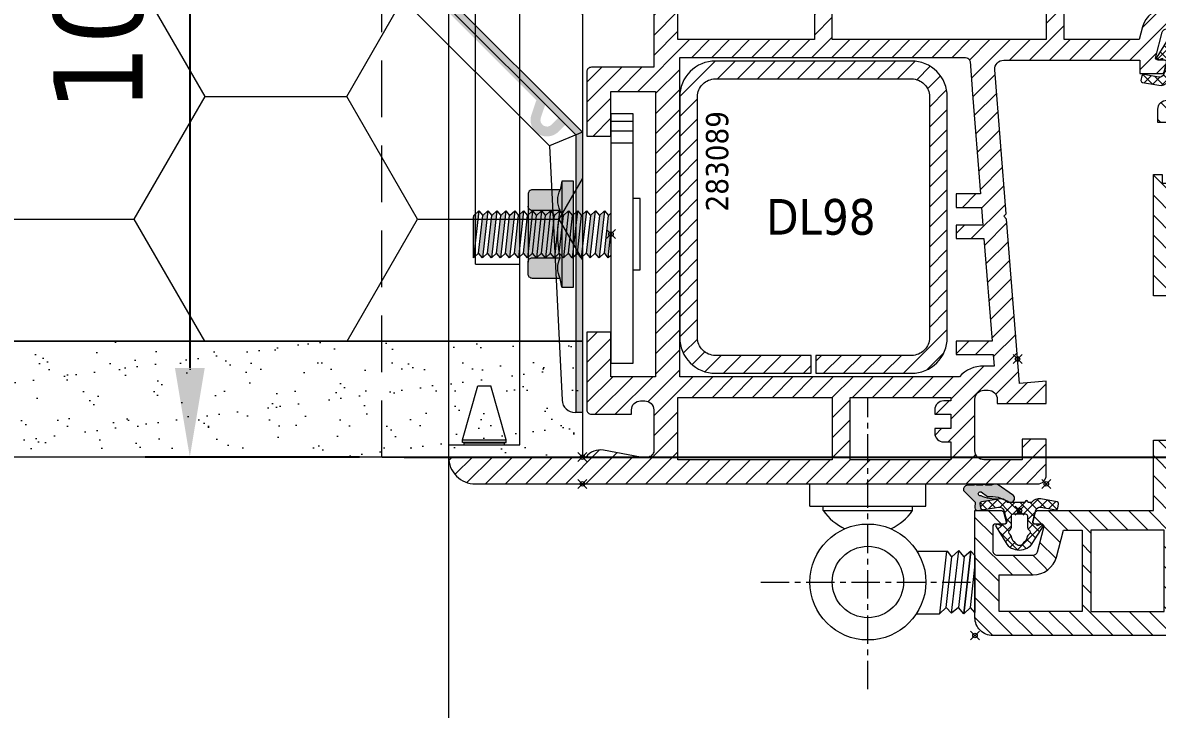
# Model space of a CAD drawing. Header units: millimetres. Extents: x -20000 to 230000, y -17405 to 24510.
# Drawn here: x 44569.8 to 44696.9, y -15440.3 to -15363.4 of the extents above; entities that cross this region are included whole.
import ezdxf

# ---------------------------------------------------------------- set-up
doc = ezdxf.new("R2010")
doc.units = ezdxf.units.MM
doc.header["$PDMODE"] = 35
doc.header["$PDSIZE"] = 0.5
doc.linetypes.add('AXES', pattern=[50.8, 31.75, -6.35, 6.35, -6.35])
doc.linetypes.add('CACHE', pattern=[9.525, 6.35, -3.175])
doc.layers.get('0').update_dxf_attribs({"lineweight": 13})
doc.layers.get('Defpoints').update_dxf_attribs({"true_color": 0xc2a584})
doc.layers.add('0 - Invisible', color=43, linetype='Continuous', lineweight=0, plot=False)
for name, color, linetype, lineweight in [('1 - Acier', 160, 'Continuous', 13), ('1 - Axe', 1, 'AXES', 0), ('1 - Cotation', 32, 'Continuous', 13), ('1 - Cotation et texte', 7, 'Continuous', 13), ('1 - INTERROMPU', 253, 'CACHE', 13), ('1 - Isolant', 132, 'Continuous', 13), ('1 - Joint', 7, 'Continuous', 13), ('1 - Platre', 252, 'Continuous', 13), ('1 - PVC', 7, 'Continuous', 13)]:
    doc.layers.add(name, color=color, linetype=linetype, lineweight=lineweight)
doc.layers.add('1 - Cache', color=7, linetype='Continuous', lineweight=0, true_color=0xffffff)
doc.styles.add('Texte Poralu', font='tahomabd.ttf')
doc.dimstyles.new('30 - 1000', dxfattribs={"dimtxt": 10, "dimasz": 10, "dimexe": 5, "dimexo": 2.5, "dimgap": 5, "dimtad": 1, "dimdec": 1, "dimtxsty": 'Texte Poralu', "dimcen": 5, "dimazin": 0, "dimtfac": 1, "dimtdec": 1, "dimtmove": 0, "dimatfit": 3, "dimfxl": 1, "dimarcsym": 0})

# ---------------------------------------------------------------- blocks, each defined once
blk = doc.blocks.new('Rehau - VR MB 190 - Vue de dessus de la joue droite')
at = {"layer": '1 - PVC', "linetype": 'ByBlock'}
for p, q in [((-8, -93.61), (-8, 1.3)), ((-3, -73.38), (-3, -10.61)), ((0, -40.29), (0, -193.8)), ((-3, -73.38), (-8, -73.38)), ((-6.45, -93.05), (-4.73, -87.01)), ((-3.27, -87.01), (-4.73, -87.01)), ((-1.55, -93.05), (-3.27, -87.01)), ((0, -93.61), (-8, -93.61)), ((-6.45, -93.35), (-6.45, -93.05)), ((-1.55, -93.05), (-6.45, -93.05)), ((-6.25, -93.41), (-6.45, -93.35)), ((-6.45, -93.35), (-1.55, -93.35)), ((-6.25, -93.61), (-6.25, -93.41)), ((-1.75, -93.41), (-6.25, -93.41)), ((-1.75, -93.41), (-1.55, -93.35)), ((-1.75, -93.61), (-1.75, -93.41)), ((-1.55, -93.35), (-1.55, -93.05))]:
    blk.add_line(p, q, dxfattribs=at)
blk = doc.blocks.new('*U214')
at = {"linetype": 'ByBlock', "xscale": -1}
blk.add_blockref('Rehau - VR MB 190 - Vue de dessus de la joue droite', (0, 0), dxfattribs=at)
blk = doc.blocks.new('*D446')
at = {"layer": 'Defpoints', "color": 0, "lineweight": -2, "transparency": 16777216}
for p, q in [((44607.5, -15312.07), (44583.49, -15312.07)), ((44588.49, -15322.07), (44588.49, -15402.07)), ((44607.5, -15412.07), (44583.49, -15412.07))]:
    blk.add_line(p, q, dxfattribs=at)
at = {"layer": 'Defpoints', "color": 0, "transparency": 16777216}
for p in [(44610, -15312.07), (44588.49, -15412.07), (44610, -15412.07)]:
    blk.add_point(p, dxfattribs=at)
for points in [[(44586.82, -15322.07), (44590.16, -15322.07), (44588.49, -15312.07)], [(44586.82, -15402.07), (44590.16, -15402.07), (44588.49, -15412.07)]]:
    blk.add_solid(points, dxfattribs=at)
at = {"layer": 'Defpoints', "color": 0, "transparency": 16777216, "insert": (44578.29, -15362.07), "char_height": 10, "attachment_point": 5, "rotation": 90, "style": 'Texte Poralu'}
blk.add_mtext('100', dxfattribs=at)
blk = doc.blocks.new('*U323')
at = {"layer": '1 - Isolant'}
h = blk.add_hatch(dxfattribs=at)
h.set_pattern_fill('HONEY', color=256, scale=5)
h.set_pattern_definition([(0, (227.5, 40), (23.8125, 13.74815), [15.875, -31.75]), (120, (227.5, 40), (-23.8125, 13.74815), [15.875, -31.75]), (60, (227.5, 40), (5e-08, 27.4963), [-31.75, 15.875])])
h.paths.add_polyline_path([(-150, -47), (-150, 0), (-17.5, 0), (-17.5, -47)])
at = {"layer": '1 - Platre'}
h = blk.add_hatch(dxfattribs=at)
h.set_pattern_fill('AR-SAND', color=256, scale=0.1)
h.set_pattern_definition([(37.5, (227.5, 40), (-0.160003, 4.894132), [0, -3.8608, 0, -4.318, 0, -4.1275]), (7.5, (227.5, 40), (4.49523, 7.16825), [0, -2.0828, 0, -3.4798, 0, -1.3335]), (327.5, (224.3757, 40), (7.909924, 0.01437), [0, -1.27, 0, -4.572, 0, -5.969]), (317.5, (224.376, 40), (7.63556, 2.22929), [0, -0.635, 0, -2.9972, 0, -3.429])])
h.paths.add_polyline_path([(-150, -60), (-150, -47), (-17.5, -47), (-17.5, -60)])
at = {"layer": '1 - Isolant'}
blk.add_lwpolyline([(-150, 0), (-17.5, 0), (-17.5, -47), (-150, -47)], dxfattribs=at)
at = {"layer": '1 - Platre'}
blk.add_lwpolyline([(-150, -47), (-17.5, -47), (-17.5, -60), (-150, -60)], dxfattribs=at)
blk = doc.blocks.new('*D452')
at = {"layer": '1 - Cotation', "color": 0, "lineweight": -2, "transparency": 16777216}
for p, q in [((44652.5, -15352.07), (44737.62, -15352.07)), ((44732.62, -15402.07), (44732.62, -15362.07)), ((44612.5, -15412.07), (44737.62, -15412.07))]:
    blk.add_line(p, q, dxfattribs=at)
at = {"layer": '1 - Cotation', "color": 0, "transparency": 16777216}
for points in [[(44730.96, -15362.07), (44734.29, -15362.07), (44732.62, -15352.07)], [(44730.96, -15402.07), (44734.29, -15402.07), (44732.62, -15412.07)]]:
    blk.add_solid(points, dxfattribs=at)
at = {"layer": 'Defpoints', "color": 0, "transparency": 16777216}
for p in [(44650, -15352.07), (44732.62, -15352.07), (44610, -15412.07)]:
    blk.add_point(p, dxfattribs=at)
at = {"layer": '1 - Cotation', "color": 0, "transparency": 16777216, "insert": (44722.42, -15382.07), "char_height": 10, "attachment_point": 5, "rotation": 90, "style": 'Texte Poralu'}
blk.add_mtext('60', dxfattribs=at)
blk = doc.blocks.new('*U824')
at = {"layer": '1 - Acier', "linetype": 'ByBlock'}
h = blk.add_hatch(color=256, dxfattribs=at)
h.paths.add_polyline_path([(0, -70), (0.74, -70), (0.74, -23.88), (0, -23.58)])
h.paths.add_polyline_path([(23.88, -0.74), (23.58, 0), (0, -23.58), (0.74, -23.88)])
h.paths.add_polyline_path([(55, -0.74), (55, 0), (23.58, 0), (23.88, -0.74)])
blk.add_hatch(color=256, dxfattribs=at).paths.add_polyline_path([(4.54, -19.04, 0.285406), (4.19, -20.55), (4.67, -21.97, -0.793417), (3.45, -22.73), (2.15, -21.43), (1.37, -22.21), (2.67, -23.51, 0.793417), (5.72, -21.62), (5.16, -19.98), (19.98, -5.16), (21.62, -5.72, 0.793417), (23.51, -2.67), (22.21, -1.37), (21.43, -2.15), (22.73, -3.45, -0.793417), (21.97, -4.67), (20.55, -4.19, 0.285406), (19.04, -4.54)])
for p, q in [((0, -23.58), (23.58, 0)), ((23.58, 0), (55, 0)), ((23.58, 0), (25.1, -3.68)), ((55, 0), (55, -0.82)), ((0.74, -23.88), (23.88, -0.74)), ((23.88, -0.74), (55, -0.74)), ((25.1, -3.68), (53.61, -2.29)), ((3.68, -25.1), (25.1, -3.68)), ((0, -70), (0, -23.58)), ((0, -23.58), (3.68, -25.1)), ((0.74, -70), (0.74, -23.88)), ((2.26, -68.57), (3.68, -25.1)), ((0, -70), (0.78, -70))]:
    blk.add_line(p, q, dxfattribs=at)
for centre, start, end in [((53.53, -0.82), 273.1861, 0), ((0.78, -68.53), 270, 358.1199)]:
    blk.add_arc(centre, 1.47, start, end, dxfattribs=at)
blk = doc.blocks.new('*U813')
at = {"layer": '1 - Acier', "linetype": 'ByBlock'}
h = blk.add_hatch(color=256, dxfattribs=at)
h.paths.add_polyline_path([(-0.13, 0), (-2.34, 0), (-2.07, -0.29), (2.1, -0.71), (2.67, -0.31)])
h.paths.add_polyline_path([(-2.6, -0.73), (-2.07, -1.29), (2.15, -1.76), (2.67, -1.32)])
h.paths.add_polyline_path([(-2.6, -1.74), (-2.07, -2.3), (2.15, -2.77), (2.67, -2.32)])
h.paths.add_polyline_path([(-2.6, -2.74), (-2.07, -3.31), (2.15, -3.77), (2.67, -3.33)])
h.paths.add_polyline_path([(-2.6, -3.75), (-2.07, -4.31), (2.15, -4.78), (2.67, -4.34)])
h.paths.add_polyline_path([(-2.6, -4.76), (-2.07, -5.32), (2.15, -5.79), (2.67, -5.34)])
h.paths.add_polyline_path([(-2.6, -5.76), (-2.07, -6.32), (2.15, -6.79), (2.67, -6.35)])
h.paths.add_polyline_path([(-2.6, -6.77), (-2.07, -7.33), (2.15, -7.8), (2.67, -7.35)])
h.paths.add_polyline_path([(-2.6, -7.78), (-2.07, -8.34), (2.15, -8.81), (2.67, -8.36)])
h.paths.add_polyline_path([(-2.6, -8.78), (-2.07, -9.34), (2.15, -9.81), (2.67, -9.37)])
h.paths.add_polyline_path([(-2.6, -9.79), (-2.07, -10.35), (2.15, -10.82), (2.67, -10.37)])
h.paths.add_polyline_path([(-2.6, -10.79), (-2.07, -11.36), (2.15, -11.82), (2.67, -11.38)])
h.paths.add_polyline_path([(-2.6, -11.8), (-2.07, -12.36), (2.15, -12.83), (2.67, -12.39)])
h.paths.add_polyline_path([(-2.6, -12.81), (-2.07, -13.37), (2.15, -13.84), (2.67, -13.39)])
h.paths.add_polyline_path([(-2.6, -13.81), (-2.07, -14.37), (2.15, -14.84), (2.67, -14.4)])
h.paths.add_polyline_path([(-2.6, -14.82), (-2.07, -15.38), (-1.81, -15.41), (2.67, -15.41), (2.67, -15.4)])
for p, q in [((-2.6, -1.74), (-2.57, -1.71)), ((-2.07, -2.3), (-2.6, -1.74)), ((-2.6, -2.74), (-2.07, -2.3)), ((-2.07, -3.31), (-2.6, -2.74)), ((-2.6, -2.74), (2.67, -3.33)), ((-2.6, -3.75), (-2.07, -3.31)), ((-2.07, -4.31), (-2.6, -3.75)), ((-2.6, -3.75), (2.67, -4.34)), ((2.15, -3.77), (-2.07, -3.31)), ((2.67, -3.33), (2.15, -2.77)), ((2.67, -3.33), (2.15, -3.77)), ((2.67, -4.34), (2.15, -3.77)), ((-2.6, -4.76), (-2.07, -4.31)), ((-2.07, -5.32), (-2.6, -4.76)), ((-2.6, -4.76), (2.67, -5.34)), ((2.15, -4.78), (-2.07, -4.31)), ((2.67, -4.34), (2.15, -4.78)), ((2.67, -5.34), (2.15, -4.78)), ((-2.6, -5.76), (-2.07, -5.32)), ((-2.07, -6.32), (-2.6, -5.76)), ((-2.6, -5.76), (2.67, -6.35)), ((-2.6, -6.77), (-2.07, -6.32)), ((2.15, -5.79), (-2.07, -5.32)), ((2.15, -6.79), (-2.07, -6.32)), ((2.67, -5.34), (2.15, -5.79)), ((2.67, -6.35), (2.15, -5.79)), ((2.67, -6.35), (2.15, -6.79)), ((-2.07, -7.33), (-2.6, -6.77)), ((-2.6, -6.77), (2.67, -7.35)), ((-2.6, -7.78), (-2.07, -7.33)), ((2.15, -7.8), (-2.07, -7.33)), ((2.67, -7.35), (2.15, -6.79)), ((2.67, -7.35), (2.15, -7.8)), ((-2.07, -8.34), (-2.6, -7.78)), ((-2.6, -7.78), (2.67, -8.36)), ((-2.6, -8.78), (-2.07, -8.34)), ((-2.07, -9.34), (-2.6, -8.78)), ((-2.6, -8.78), (2.67, -9.37)), ((2.15, -8.81), (-2.07, -8.34)), ((2.67, -8.36), (2.15, -7.8)), ((2.67, -8.36), (2.15, -8.81)), ((2.67, -9.37), (2.15, -8.81)), ((-2.6, -9.79), (-2.07, -9.34)), ((-2.07, -10.35), (-2.6, -9.79)), ((-2.6, -9.79), (2.67, -10.37)), ((2.15, -9.81), (-2.07, -9.34)), ((2.67, -9.37), (2.15, -9.81)), ((2.67, -10.37), (2.15, -9.81)), ((-2.6, -10.79), (-2.07, -10.35)), ((-2.07, -11.36), (-2.6, -10.79)), ((-2.6, -10.79), (2.67, -11.38)), ((-2.6, -11.8), (-2.07, -11.36)), ((2.15, -10.82), (-2.07, -10.35)), ((2.15, -11.82), (-2.07, -11.36)), ((2.67, -10.37), (2.15, -10.82)), ((2.67, -11.38), (2.15, -10.82)), ((2.67, -11.38), (2.15, -11.82)), ((-2.07, -12.36), (-2.6, -11.8)), ((-2.6, -11.8), (2.67, -12.39)), ((-2.6, -12.81), (-2.07, -12.36)), ((2.15, -12.83), (-2.07, -12.36)), ((2.67, -12.39), (2.15, -11.82)), ((2.67, -12.39), (2.15, -12.83)), ((-2.07, -13.37), (-2.6, -12.81)), ((-2.6, -12.81), (2.67, -13.39)), ((-2.6, -13.81), (-2.07, -13.37)), ((-2.07, -14.37), (-2.6, -13.81)), ((-2.6, -13.81), (2.67, -14.4)), ((2.15, -13.84), (-2.07, -13.37)), ((2.67, -13.39), (2.15, -12.83)), ((2.67, -13.39), (2.15, -13.84)), ((2.67, -14.4), (2.15, -13.84)), ((-2.6, -14.82), (-2.07, -14.37)), ((-2.07, -15.38), (-2.6, -14.82)), ((-2.6, -14.82), (2.67, -15.4)), ((2.15, -14.84), (-2.07, -14.37)), ((2.67, -14.4), (2.15, -14.84)), ((2.67, -15.4), (2.15, -14.84)), ((-2.6, -15.41), (-2.6, -15.41)), ((-1.81, -15.41), (-2.07, -15.38)), ((2.67, -15.41), (-1.81, -15.41)), ((2.67, -15.4), (2.67, -15.41))]:
    blk.add_line(p, q, dxfattribs=at)
for points in [[(4, 2.5), (4, 3.27), (-4, 3.27), (-4, 2.5)], [(-12.63, 2.5), (-12.63, 0)], [(-11.53, 2.5), (-11.53, 0)], [(-10.18, 2.5), (-10.18, 0)], [(-2.07, -1.29), (-2.6, -0.73), (2.67, -1.32), (2.1, -0.71), (-2.07, -0.29), (-2.34, 0)], [(2.38, 0), (2.67, -0.31), (-0.13, 0)], [(-2.6, -0.73), (-2.07, -0.29)], [(2.67, -0.31), (2.1, -0.71)], [(2.67, -1.32), (2.15, -1.76)]]:
    blk.add_lwpolyline(points, dxfattribs=at)
for points in [[(-13.5, 2.5), (-13.5, 0), (14.46, 0), (14.46, 2.5)], [(2.15, -1.76), (2.67, -2.32), (-2.6, -1.74), (-2.07, -1.29)], [(2.67, -2.32), (-2.6, -1.74), (-2.07, -2.3), (2.15, -2.77)]]:
    blk.add_lwpolyline(points, close=True, dxfattribs=at)
blk = doc.blocks.new('*U814')
at = {"layer": '1 - Acier', "linetype": 'ByBlock'}
h = blk.add_hatch(color=256, dxfattribs=at)
h.paths.add_polyline_path([(5.93, 1.32), (4.96, 1.49), (4.69, 1.61), (4.4, 1.69), (4.1, 1.74), (3.8, 1.76), (3.5, 1.74), (3.2, 1.69), (2.91, 1.61), (2.64, 1.49), (1.98, 1.61), (1.32, 1.69), (0.66, 1.74), (0, 1.76), (-0.66, 1.74), (-1.32, 1.69), (-1.98, 1.61), (-2.64, 1.49), (-2.91, 1.61), (-3.2, 1.69), (-3.5, 1.74), (-3.8, 1.76), (-4.1, 1.74), (-4.4, 1.69), (-4.69, 1.61), (-4.96, 1.49), (-5.93, 1.32)])
h.paths.add_polyline_path([(-3.14, 5.1, -0.414214), (-2.64, 4.6, -0.414214), (-2.14, 5.1)])
h.paths.add_polyline_path([(2.14, 5.1, -0.414214), (2.64, 4.6, -0.414214), (3.14, 5.1)])
at = {"layer": '1 - Cache'}
h = blk.add_hatch(color=256, dxfattribs=at)
h.paths.add_polyline_path([(2.64, 1.49), (2.91, 1.61), (3.2, 1.69), (3.5, 1.74), (3.8, 1.76), (4.1, 1.74), (4.4, 1.69), (4.69, 1.61), (4.96, 1.49), (4.96, 4.6, 0.414214), (4.46, 5.1), (3.14, 5.1, 0.414214), (2.64, 4.6)])
h.paths.add_polyline_path([(0.66, 1.74), (1.32, 1.69), (1.98, 1.61), (2.64, 1.49), (2.64, 4.6, -0.414214), (3.14, 5.1), (-3.14, 5.1, -0.414214), (-2.64, 4.6), (-2.64, 1.49), (-1.98, 1.61), (-1.32, 1.69), (-0.66, 1.74), (0, 1.76)])
h.paths.add_polyline_path([(-4.96, 1.49), (-4.69, 1.61), (-4.4, 1.69), (-4.1, 1.74), (-3.8, 1.76), (-3.5, 1.74), (-3.2, 1.69), (-2.91, 1.61), (-2.64, 1.49), (-2.64, 4.6, 0.414214), (-3.14, 5.1), (-4.46, 5.1, 0.414214), (-4.96, 4.6)])
h.paths.add_polyline_path([(5.93, 0), (5.93, 1.32), (-5.93, 1.32), (-5.93, 0)])
at = {"layer": '1 - Acier', "linetype": 'ByBlock'}
for points in [[(-5.93, 1.32), (-4.96, 1.49), (-4.69, 1.61), (-4.4, 1.69), (-4.1, 1.74), (-3.8, 1.76), (-3.5, 1.74), (-3.2, 1.69), (-2.91, 1.61), (-2.64, 1.49), (-1.98, 1.61), (-1.32, 1.69), (-0.66, 1.74), (0, 1.76), (0.66, 1.74), (1.32, 1.69), (1.98, 1.61), (2.64, 1.49), (2.64, 4.6, -0.414214), (3.14, 5.1)], [(-4.96, 1.49), (-4.96, 4.6, -0.414214), (-4.46, 5.1), (-3.14, 5.1)], [(5.93, 1.32), (4.96, 1.49), (4.96, 4.6, 0.414214), (4.46, 5.1), (-3.14, 5.1, -0.414214), (-2.64, 4.6), (-2.64, 1.49)]]:
    blk.add_lwpolyline(points, format="xyb", dxfattribs=at)
blk.add_lwpolyline([(-5.93, 1.32), (-5.93, 0), (5.93, 0), (5.93, 1.32)], close=True, dxfattribs=at)
blk.add_lwpolyline([(2.64, 1.49), (2.91, 1.61), (3.2, 1.69), (3.5, 1.74), (3.8, 1.76), (4.1, 1.74), (4.4, 1.69), (4.69, 1.61), (4.96, 1.49)], dxfattribs=at)
blk = doc.blocks.new('*U815')
for name, p, rotation in [('*U813', (0, 0), 90), ('*U814', (4.2, 0), 270)]:
    blk.add_blockref(name, p, dxfattribs=dict(rotation=rotation))
blk = doc.blocks.new('Rehau - DL98')
at = {"layer": '1 - PVC', "linetype": 'ByBlock'}
h = blk.add_hatch(dxfattribs=at)
h.set_pattern_fill('ANSI31', color=256, scale=0.5, angle=270, style=0)
h.set_pattern_definition([(315, (98, 0), (1.122532, 1.122532), [])])
h.paths.add_polyline_path([(1.88, 37.82, 0.396669), (0, 35.82), (0, 0), (1.8, 0, 0.468969), (3.77, 2.36), (3, 6.5), (3, 15), (38, 15), (39.8, 15, 0.468969), (41.77, 17.36), (41, 21.5), (41, 22.5, -0.414214), (41.5, 23), (51.3, 23), (51.3, 16, 0.414214), (51.8, 15.5), (59, 15.5), (59, 18.2), (54, 18.2), (54, 23.2), (68, 23.2), (86, 23.2), (86, 18.2), (81, 18.2), (81, 15.5), (89.7, 15.5, 0.414214), (90.2, 16), (90.2, 20.5), (89.7, 20.5, -0.414214), (88.7, 21.5), (88.7, 22, -0.414214), (89.7, 23), (94.3, 23, -0.414214), (95, 22.3), (95, 21.5), (94.23, 17.36, 0.285002), (95, 15.4), (95, 15), (98, 15), (98, 25.9), (98, 66, 0.414214), (97, 67), (93, 67), (93, 64.3), (95.3, 64.3), (95.3, 60, -0.414214), (94.3, 59), (88.5, 59, -0.414214), (87.5, 60), (87.5, 60.5, -0.414214), (88.5, 61.5), (89, 61.5), (89, 67), (86.5, 67), (86.76, 64), (68.33, 62.55), (68, 62.22), (67.72, 62.5), (51.58, 61.23, -0.437409), (50.5, 62.23), (50.5, 77.5), (52, 77.5), (52, 80.01, 0.339454), (51.85, 80.2), (50.75, 80.49, 0.493145), (50.5, 80.3), (50.5, 79.55, -0.493145), (50.12, 79.26), (47.37, 80, -0.339454), (47, 80.48), (47, 83.52, -0.339454), (47.37, 84), (50.12, 84.74, -0.493145), (50.5, 84.45), (50.5, 83.7, 0.493145), (50.75, 83.51), (51.85, 83.8, 0.339454), (52, 83.99), (52, 87), (50.5, 87), (39.48, 84.05, 0.339454), (38, 82.12), (38, 40)])
h.paths.add_polyline_path([(38, 37.3), (38, 17.7), (2.3, 17.7), (2.3, 35.14)], flags=16)
h.paths.add_polyline_path([(40, 37.41, 0.327538), (40.7, 38.37), (40.7, 41), (48.2, 41), (48.2, 25.7), (46.3, 25.7), (44, 25.7), (40, 25.7)], flags=16)
h.paths.add_polyline_path([(40.7, 43), (40.7, 67), (48.2, 67), (48.2, 43)], flags=16)
h.paths.add_polyline_path([(50.2, 57.57), (50.2, 57.95, -0.391392), (50.66, 58.45), (53.7, 58.69), (53.83, 58.7), (65.5, 59.62), (65.5, 56.9), (67, 56.9), (67, 59.74), (69, 59.89), (69, 56.9), (70.5, 56.9), (70.5, 60.01), (82, 60.92), (82, 56.9), (83.5, 56.9), (83.5, 61.03), (84.8, 61.14), (84.8, 60.5), (84.8, 60, 0.228871), (86, 57.27), (86, 25.9), (50.2, 25.9)], flags=16)
h.paths.add_polyline_path([(40.7, 69), (40.7, 81.58), (44.7, 82.65), (44.7, 80.48, 0.339454), (46.78, 77.78), (48.2, 77.39), (48.2, 69)], flags=16)
h.paths.add_polyline_path([(88.3, 43), (95.3, 43), (95.3, 25.7), (88.3, 25.7)], flags=16)
h.paths.add_polyline_path([(88.3, 45), (88.3, 56.3), (88.7, 56.3), (88.7, 55.5, 0.414214), (89.7, 54.5), (90.2, 54.5), (90.2, 56.3), (91.8, 56.3), (91.8, 54.5), (92.3, 54.5, 0.414214), (93.3, 55.5), (93.3, 56.3), (95.3, 56.3), (95.3, 45)], flags=16)
h.paths.add_polyline_path([(98, 15), (95, 15), (95, 0, 0.414214), (98, 3)], flags=17)
at = {"layer": '0 - Invisible'}
for p in [(52, 82), (84, 63.78), (0, 37.71), (70, 18.2), (95, 15), (98, 15)]:
    blk.add_point(p, dxfattribs=at)
at = {"layer": '0 - Invisible', "linetype": 'ByBlock'}
blk.add_point((98, 67), dxfattribs=at)
at = {"layer": '1 - PVC', "linetype": 'ByBlock'}
for points in [[(98, 66, 0.414214), (97, 67), (93, 67), (93, 64.3), (95.3, 64.3), (95.3, 60, -0.414214), (94.3, 59), (88.5, 59, -0.414214), (87.5, 60), (87.5, 60.5, -0.414214), (88.5, 61.5), (89, 61.5), (89, 67), (86.5, 67), (86.76, 64), (68.33, 62.55), (68, 62.22), (67.72, 62.5), (67.72, 62.5), (51.58, 61.23, -0.437409), (50.5, 62.23), (50.5, 77.5), (52, 77.5), (52, 80.01, 0.339454), (51.85, 80.2), (50.75, 80.49, 0.493145), (50.5, 80.3), (50.5, 79.55, -0.493145), (50.12, 79.26), (47.37, 80, -0.339454), (47, 80.48), (47, 83.52, -0.339454), (47.37, 84), (50.12, 84.74, -0.493145), (50.5, 84.45), (50.5, 83.7, 0.493145), (50.75, 83.51), (51.85, 83.8, 0.339454), (52, 83.99), (52, 87), (50.5, 87), (39.48, 84.05, 0.339454), (38, 82.12), (38, 40), (1.88, 37.82, 0.396669), (0, 35.82), (0, 0), (1.8, 0, 0.468969), (3.77, 2.36), (3, 6.5), (3, 15), (38, 15), (39.8, 15, 0.468969), (41.77, 17.36), (41, 21.5), (41, 22.5, -0.414214), (41.5, 23), (51.3, 23), (51.3, 16, 0.414214), (51.8, 15.5), (59, 15.5), (59, 18.2), (54, 18.2), (54, 23.2), (68, 23.2), (86, 23.2), (86, 18.2), (81, 18.2), (81, 15.5), (89.7, 15.5, 0.414214), (90.2, 16), (90.2, 20.5), (89.7, 20.5, -0.414214), (88.7, 21.5), (88.7, 22, -0.414214), (89.7, 23), (94.3, 23, -0.414214), (95, 22.3), (95, 21.5), (94.23, 17.36, 0.285002), (95, 15.4), (95, 0, 0.414214), (98, 3), (98, 25.9), (98, 66, 0.414214)], [(40.7, 69), (40.7, 81.58), (44.7, 82.65), (44.7, 80.48, 0.339454), (46.78, 77.78), (48.2, 77.39), (48.2, 69), (40.7, 69)], [(50.2, 57.57), (50.2, 57.95, -0.285121), (50.48, 58.4, -0.095602), (50.66, 58.45), (53.7, 58.69), (53.83, 58.7), (65.5, 59.62), (65.5, 56.9), (67, 56.9), (67, 59.74), (69, 59.89), (69, 56.9), (70.5, 56.9), (70.5, 60.01), (82, 60.92), (82, 56.9), (83.5, 56.9), (83.5, 61.03), (84.8, 61.14), (84.8, 60.5), (84.8, 60, 0.228871), (86, 57.27), (86, 25.9), (50.2, 25.9), (50.2, 57.57)], [(88.3, 45), (88.3, 56.3), (88.7, 56.3), (88.7, 55.5, 0.414214), (89.7, 54.5), (90.2, 54.5), (90.2, 56.3), (91.8, 56.3), (91.8, 54.5), (92.3, 54.5, 0.414214), (93.3, 55.5), (93.3, 56.3), (95.3, 56.3), (95.3, 45), (88.3, 45)], [(40, 37.41, 0.327538), (40.7, 38.37), (40.7, 41), (48.2, 41), (48.2, 25.7), (46.3, 25.7), (44, 25.7), (40, 25.7), (40, 37.41, 0.327538)]]:
    blk.add_lwpolyline(points, format="xyb", close=True, dxfattribs=at)
for points in [[(40.7, 43), (40.7, 67), (48.2, 67), (48.2, 43), (40.7, 43)], [(88.3, 43), (95.3, 43), (95.3, 25.7), (88.3, 25.7), (88.3, 43)], [(38, 37.3), (38, 17.7), (2.3, 17.7), (2.3, 35.14), (38, 37.3)]]:
    blk.add_lwpolyline(points, close=True, dxfattribs=at)
blk = doc.blocks.new('Rehau - Renfort TR 35 61')
at = {"layer": '1 - Acier', "linetype": 'ByBlock'}
h = blk.add_hatch(dxfattribs=at)
h.set_pattern_fill('ANSI31', color=256, scale=0.5, style=0)
h.paths.add_polyline_path([(4, 15, 0.414214), (0, 11), (0, 0.25), (2, 0.25), (2, 11, -0.414214), (4, 13), (31, 13, -0.414214), (33, 11), (33, -11, -0.414214), (31, -13), (4, -13, -0.414214), (2, -11), (2, -0.25), (0, -0.25), (0, -11, 0.414214), (4, -15), (31, -15, 0.414214), (35, -11), (35, 11, 0.414214), (31, 15)])
blk.add_lwpolyline([(4, 15), (31, 15, -0.414214), (35, 11), (35, -11, -0.414214), (31, -15), (4, -15, -0.414214), (0, -11), (0, -0.25), (2, -0.25), (2, -11, 0.414214), (4, -13), (31, -13, 0.414214), (33, -11), (33, 11, 0.414214), (31, 13), (4, 13, 0.414214), (2, 11), (2, 0.25), (0, 0.25), (0, 11, -0.414214)], format="xyb", close=True, dxfattribs=at)
blk = doc.blocks.new('*U328')
for name, p, rotation in [('Rehau - DL98', (-32.5, -5), 270), ('*U824', (-17.5, -40), 270), ('*U815', (-14.3, -75), 180)]:
    blk.add_blockref(name, p, dxfattribs=dict(rotation=rotation))
at = {"xscale": -1, "rotation": 270}
blk.add_blockref('Rehau - Renfort TR 35 61', (8.4, -90.6), dxfattribs=at)
at = {"layer": '1 - Cotation et texte', "insert": (-2.38, -66.83), "char_height": 2.5, "attachment_point": 5, "rotation": 90, "style": 'Texte Poralu'}
blk.add_mtext('283089', dxfattribs=at)
at = {"layer": '1 - Cotation et texte', "insert": (9.23, -73.1), "char_height": 4, "attachment_point": 5, "style": 'Texte Poralu'}
blk.add_mtext('DL98', dxfattribs=at)
blk = doc.blocks.new('Rehau - Gamme Performance - Z55')
at = {"layer": '1 - PVC'}
h = blk.add_hatch(dxfattribs=at)
h.set_pattern_fill('ANSI31', color=256, scale=0.5, angle=90, style=0)
h.set_pattern_definition([(225, (0, 0), (-1.122532, 1.122532), [])])
edge = h.paths.add_edge_path(flags=16)
edge.add_line((-65.87, 51.2), (-65.47, 49.7))
edge.add_line((-65.47, 49.7), (-56, 49.7))
edge.add_line((-56, 49.7), (-56, 57.3))
edge.add_line((-56, 57.3), (-69.58, 57.3))
edge.add_line((-69.58, 57.3), (-70.68, 53.2))
edge.add_line((-70.68, 53.2), (-68.48, 53.2))
edge.add_arc((-68.48, 50.5), 2.7, 15, 90, ccw=False)
h.paths.add_polyline_path([(-27.2, 57.3), (-27.2, 49.7), (-55, 49.7), (-55, 57.3)], flags=16)
edge = h.paths.add_edge_path()
edge.add_line((-52.3, 5), (-54.5, 5))
edge.add_arc((-54.5, 4.5), 0.5, 90, 180)
edge.add_line((-55, 4.5), (-55, 1))
edge.add_arc((-54, 1), 1, 180, 270)
edge.add_line((-54, 0), (-2, 0))
edge.add_arc((-2, 2), 2, 270, 360)
edge.add_line((0, 2), (0, 14))
edge.add_line((0, 14), (-3.01, 14))
edge.add_arc((-3.01, 13.8), 0.2, 90, 165)
edge.add_line((-3.2, 13.85), (-3.49, 12.75))
edge.add_arc((-3.3, 12.7), 0.2, 165, 270)
edge.add_line((-3.3, 12.5), (-2.3, 12.5))
edge.add_arc((-2.3, 12.2), 0.3, 0, 90, ccw=False)
edge.add_line((-2, 12.2), (-2, 9.5))
edge.add_arc((-2.5, 9.5), 0.5, -90, 0, ccw=False)
edge.add_line((-2.5, 9), (-6.52, 9))
edge.add_arc((-6.52, 9.5), 0.5, 195, 270, ccw=False)
edge.add_line((-7, 9.37), (-7.74, 12.12))
edge.add_arc((-7.45, 12.2), 0.3, 90, 195, ccw=False)
edge.add_line((-7.45, 12.5), (-6.7, 12.5))
edge.add_arc((-6.7, 12.7), 0.2, 270, 375)
edge.add_line((-6.51, 12.75), (-6.8, 13.85))
edge.add_arc((-6.99, 13.8), 0.2, 15, 90)
edge.add_line((-6.99, 14), (-20, 14))
edge.add_line((-20, 14), (-20, 21.9))
edge.add_line((-20, 21.9), (-22.2, 21.9))
edge.add_line((-22.2, 21.9), (-22.2, 23.24))
edge.add_line((-22.2, 23.24), (-24, 23.9))
edge.add_line((-24, 23.9), (-24, 21.75))
edge.add_line((-24, 21.75), (-30.3, 21.75))
edge.add_arc((-30.3, 23.25), 1.5, 180, 270, ccw=False)
edge.add_line((-31.8, 23.25), (-31.8, 29.5))
edge.add_line((-31.8, 29.5), (-32.3, 30))
edge.add_line((-32.3, 30), (-31.8, 30.5))
edge.add_line((-31.8, 30.5), (-31.8, 36.75))
edge.add_arc((-30.3, 36.75), 1.5, 90, 180, ccw=False)
edge.add_line((-30.3, 38.25), (-24, 38.25))
edge.add_line((-24, 38.25), (-24, 36.1))
edge.add_line((-24, 36.1), (-22.2, 36.76))
edge.add_line((-22.2, 36.76), (-22.2, 38.1))
edge.add_line((-22.2, 38.1), (-20, 38.1))
edge.add_line((-20, 38.1), (-20, 51.7))
edge.add_line((-20, 51.7), (-21, 51.7))
edge.add_line((-21, 51.7), (-21, 50.7))
edge.add_line((-21, 50.7), (-25, 50.7))
edge.add_line((-25, 50.7), (-25, 57))
edge.add_arc((-24, 57), 1, 90, 180, ccw=False)
edge.add_line((-24, 58), (-22, 58))
edge.add_line((-22, 58), (-22, 57.5))
edge.add_line((-22, 57.5), (-20.5, 57.5))
edge.add_line((-20.5, 57.5), (-20.5, 59))
edge.add_arc((-21.5, 59), 1, 0, 90)
edge.add_line((-21.5, 60), (-30, 60))
edge.add_line((-30, 60), (-70.12, 60))
edge.add_arc((-70.12, 58), 2, 90, 165)
edge.add_line((-72.05, 58.52), (-75, 47.5))
edge.add_line((-75, 47.5), (-75, 46))
edge.add_line((-75, 46), (-71.99, 46))
edge.add_arc((-71.99, 46.2), 0.2, 270, 345)
edge.add_line((-71.8, 46.15), (-71.51, 47.25))
edge.add_arc((-71.7, 47.3), 0.2, 345, 450)
edge.add_line((-71.7, 47.5), (-72.45, 47.5))
edge.add_arc((-72.45, 47.8), 0.3, 165, 270, ccw=False)
edge.add_line((-72.74, 47.88), (-72, 50.63))
edge.add_arc((-71.52, 50.5), 0.5, 90, 165, ccw=False)
edge.add_line((-71.52, 51), (-68.48, 51))
edge.add_arc((-68.48, 50.5), 0.5, 15, 90, ccw=False)
edge.add_line((-68, 50.63), (-67.26, 47.88))
edge.add_arc((-67.55, 47.8), 0.3, -90, 15, ccw=False)
edge.add_line((-67.55, 47.5), (-68.3, 47.5))
edge.add_arc((-68.3, 47.3), 0.2, 90, 195)
edge.add_line((-68.49, 47.25), (-68.2, 46.15))
edge.add_arc((-68.01, 46.2), 0.2, 195, 270)
edge.add_line((-68.01, 46), (-65.5, 46))
edge.add_line((-65.5, 46), (-65.5, 47.5))
edge.add_line((-65.5, 47.5), (-50.23, 47.5))
edge.add_arc((-50.23, 46.5), 1, -4.5, 90, ccw=False)
edge.add_line((-49.23, 46.42), (-52, 11.24))
edge.add_line((-52, 11.24), (-55, 11.5))
edge.add_line((-55, 11.5), (-55, 9))
edge.add_line((-55, 9), (-51.51, 9))
edge.add_arc((-51.51, 14), 5, 270, 295)
edge.add_line((-49.4, 9.47), (-48.93, 9.69))
edge.add_arc((-48.42, 8.6), 1.2, 74.2089, 115, ccw=False)
edge.add_arc((-48.5, 8.31), 1.5, 0, 74.2089, ccw=False)
edge.add_line((-47, 8.31), (-47, 3.7))
edge.add_arc((-48, 3.7), 1, -90, 0, ccw=False)
edge.add_line((-48, 2.7), (-52.3, 2.7))
edge.add_line((-52.3, 2.7), (-52.3, 5))
edge = h.paths.add_edge_path(flags=16)
edge.add_arc((-35.8, 28.5), 1, 180, 270)
edge.add_line((-35.8, 27.5), (-34, 27.5))
edge.add_line((-34, 27.5), (-34, 23.25))
edge.add_arc((-34, 23.05), 0.2, 90, 180)
edge.add_line((-34.2, 23.05), (-34.2, 2.7))
edge.add_line((-34.2, 2.7), (-44.8, 2.7))
edge.add_line((-44.8, 2.7), (-44.8, 4.2))
edge.add_line((-44.8, 4.2), (-44.8, 5.8))
edge.add_line((-44.8, 5.8), (-44.8, 8.31))
edge.add_arc((-48.5, 8.31), 3.7, 360, 434.2089)
edge.add_arc((-48.42, 8.6), 3.4, 74.2089, 113.1443)
edge.add_line((-49.75, 11.73), (-49.17, 19.1))
edge.add_line((-49.17, 19.1), (-46.9, 48.04))
edge.add_arc((-46.4, 48), 0.5, 90, 175.5, ccw=False)
edge.add_line((-46.4, 48.5), (-31.9, 48.5))
edge.add_line((-31.9, 48.5), (-22.2, 48.5))
edge.add_line((-22.2, 48.5), (-22.2, 40.45))
edge.add_line((-22.2, 40.45), (-30.3, 40.45))
edge.add_arc((-30.3, 36.75), 3.7, 90, 180)
edge.add_line((-34, 36.75), (-34, 32.5))
edge.add_line((-34, 32.5), (-35.8, 32.5))
edge.add_arc((-35.8, 31.5), 1, 90, 180)
edge.add_line((-36.8, 31.5), (-36.8, 30.9))
edge.add_line((-36.8, 30.9), (-34, 30.9))
edge.add_line((-34, 30.9), (-34, 29.1))
edge.add_line((-34, 29.1), (-36.8, 29.1))
edge.add_line((-36.8, 29.1), (-36.8, 28.5))
edge = h.paths.add_edge_path(flags=16)
edge.add_line((-22.2, 2.7), (-22.2, 19.55))
edge.add_line((-22.2, 19.55), (-30.3, 19.55))
edge.add_arc((-30.3, 23.25), 3.7, 223.1363, 270, ccw=False)
edge.add_line((-33, 20.72), (-33, 2.7))
edge.add_line((-33, 2.7), (-22.2, 2.7))
h.paths.add_polyline_path([(-13, 11.8), (-13, 2.7), (-21.2, 2.7), (-21.2, 11.8)], flags=16)
edge = h.paths.add_edge_path(flags=16)
edge.add_arc((-6.52, 9.5), 2.7, 195, 270, ccw=False)
edge.add_line((-9.13, 8.8), (-9.93, 11.8))
edge.add_line((-9.93, 11.8), (-12, 11.8))
edge.add_line((-12, 11.8), (-12, 2.7))
edge.add_line((-12, 2.7), (-2.7, 2.7))
edge.add_line((-2.7, 2.7), (-2.7, 6.8))
edge.add_line((-2.7, 6.8), (-6.52, 6.8))
at = {"layer": '0 - Invisible'}
for p in [(-69.98, 46), (-22.19, 30), (-8, 17), (-51.78, 14), (-4.99, 14), (-55, 0), (0, 0)]:
    blk.add_point(p, dxfattribs=at)
at = {"layer": '1 - PVC', "linetype": 'ByBlock', "flags": 128}
for points in [[(-52.3, 5), (-54.5, 5, 0.414214), (-55, 4.5), (-55, 1, 0.414214), (-54, 0), (-2, 0, 0.414214), (0, 2), (0, 14), (-3.01, 14, 0.339454), (-3.2, 13.85), (-3.49, 12.75, 0.493145), (-3.3, 12.5), (-2.3, 12.5, -0.414214), (-2, 12.2), (-2, 9.5, -0.414214), (-2.5, 9), (-6.52, 9, -0.339454), (-7, 9.37), (-7.74, 12.12, -0.493145), (-7.45, 12.5), (-6.7, 12.5, 0.493145), (-6.51, 12.75), (-6.8, 13.85, 0.339454), (-6.99, 14), (-20, 14), (-20, 21.9), (-22.2, 21.9), (-22.2, 23.24), (-24, 23.9), (-24, 21.75), (-30.3, 21.75, -0.414214), (-31.8, 23.25), (-31.8, 29.5), (-32.3, 30), (-31.8, 30.5), (-31.8, 36.75, -0.414214), (-30.3, 38.25), (-24, 38.25), (-24, 36.1), (-22.2, 36.76), (-22.2, 38.1), (-20, 38.1), (-20, 51.7), (-21, 51.7), (-21, 50.7), (-25, 50.7), (-25, 57, -0.414214), (-24, 58), (-22, 58), (-22, 57.5), (-20.5, 57.5), (-20.5, 59, 0.414214), (-21.5, 60), (-30, 60), (-70.12, 60, 0.339454), (-72.05, 58.52), (-75, 47.5), (-75, 46), (-71.99, 46, 0.339454), (-71.8, 46.15), (-71.51, 47.25, 0.493145), (-71.7, 47.5), (-72.45, 47.5, -0.493145), (-72.74, 47.88), (-72, 50.63, -0.339454), (-71.52, 51), (-68.48, 51, -0.339454), (-68, 50.63), (-67.26, 47.88, -0.493145), (-67.55, 47.5), (-68.3, 47.5, 0.493145), (-68.49, 47.25), (-68.2, 46.15, 0.339454), (-68.01, 46), (-65.5, 46), (-65.5, 47.5), (-50.23, 47.5, -0.437409), (-49.23, 46.42), (-52, 11.24), (-55, 11.5), (-55, 9), (-51.51, 9, 0.109518), (-49.4, 9.47), (-48.93, 9.69, -0.179888), (-48.09, 9.75, -0.335609), (-47, 8.31), (-47, 3.7, -0.414214), (-48, 2.7), (-52.3, 2.7)], [(-65.87, 51.2), (-65.47, 49.7), (-56, 49.7), (-56, 57.3), (-69.58, 57.3), (-70.68, 53.2), (-68.48, 53.2, -0.339454)], [(-36.8, 28.5, 0.414214), (-35.8, 27.5), (-34, 27.5), (-34, 23.25, 0.414214), (-34.2, 23.05), (-34.2, 2.7), (-44.8, 2.7), (-44.8, 4.2), (-44.8, 5.8), (-44.8, 8.31, 0.335609), (-47.49, 11.87, 0.171541), (-49.75, 11.73), (-49.17, 19.1), (-46.9, 48.04, -0.391392), (-46.4, 48.5), (-31.9, 48.5), (-22.2, 48.5), (-22.2, 40.45), (-30.3, 40.45, 0.414214), (-34, 36.75), (-34, 32.5), (-35.8, 32.5, 0.414214), (-36.8, 31.5), (-36.8, 30.9), (-34, 30.9), (-34, 29.1), (-36.8, 29.1)], [(-22.2, 2.7), (-22.2, 19.55), (-30.3, 19.55, -0.20738), (-33, 20.72), (-33, 2.7)], [(-6.52, 6.8, -0.339454), (-9.13, 8.8), (-9.93, 11.8), (-12, 11.8), (-12, 2.7), (-2.7, 2.7), (-2.7, 6.8)]]:
    blk.add_lwpolyline(points, format="xyb", close=True, dxfattribs=at)
at = {"layer": '1 - PVC', "linetype": 'ByBlock'}
for points in [[(-27.2, 57.3), (-27.2, 49.7), (-55, 49.7), (-55, 57.3)], [(-13, 11.8), (-13, 2.7), (-21.2, 2.7), (-21.2, 11.8)]]:
    blk.add_lwpolyline(points, close=True, dxfattribs=at)
blk = doc.blocks.new('*U428')
at = {"layer": '1 - Joint', "linetype": 'ByBlock'}
blk.add_hatch(color=256, dxfattribs=at).paths.add_polyline_path([(2.84, 3.14), (2.84, 3.78, 0.57735), (2.84, 4.13), (2.84, 4.79, 0.57735), (2.84, 5.13), (2.84, 5.85, 0.419335), (2.27, 6.28), (0.94, 4.97), (0.31, 5, 0.477659), (0, 4.65), (0.11, 4.02, -0.406954), (0.36, 4.36), (0.75, 4.43, -0.418679), (0.98, 4.27), (1.3, 2.36, -0.125286), (1.66, 4.3, -1.387029), (2.11, 4.3), (1.59, 3.57, -0.153631), (1.05, 1.3, 0.167659), (0.93, 1.03), (0.93, 0.96, 0.744987), (1.78, 0.78), (2.91, 2.37, 0.250622)])
h = blk.add_hatch(dxfattribs=at)
h.set_pattern_fill('ANSI37', color=256, scale=0.25, style=0)
h.paths.add_polyline_path([(0.93, 0.96, -0.041156), (0.93, 1.03), (0.93, 1.36, 0.277105), (1.3, 2.36), (0.98, 4.27, 0.414214), (0.75, 4.43), (0.36, 4.36, 0.406954), (0.11, 4.02), (0.4, 2.34, -0.388879), (0.04, 1.77), (-1.23, 1.43, -0.414214), (-1.53, 1.73), (-1.53, 2.01), (-1.71, 2.01), (-1.54, 2.38, 0.109518), (-1.53, 2.46, 0.414214), (-1.73, 2.66, 0.140872), (-1.83, 2.63), (-3.58, 1.54, 0.258271), (-4.42, 0.01, 0.258271), (-3.58, -1.51), (-1.83, -2.61, 0.140872), (-1.73, -2.64, 0.414214), (-1.53, -2.44, 0.109518), (-1.54, -2.35), (-1.71, -1.99), (-1.53, -1.99), (-1.53, -1.79, -0.414214), (-1.23, -1.49), (0.04, -1.83, -0.388879), (0.4, -2.4), (0.1, -4.07, 0.043661), (0.1, -4.1, 0.36397), (0.27, -4.3), (0.76, -4.39, 0.037727), (0.79, -4.39, 0.370694), (0.99, -4.22), (1.31, -2.39, 0.271381), (0.93, -1.34), (0.93, -0.99, 1), (0.93, -0.59)])
h.paths.add_polyline_path([(-0.37, 0.71), (-0.37, -0.69, -0.414214), (-0.57, -0.89), (-1.9, -0.89, 0.267949), (-2.16, -1.04, -0.267949), (-2.42, -1.19, -0.271324), (-2.68, -1.04, 0.243431), (-2.91, -0.88, -0.210605), (-3.54, -0.52, 0.11634), (-3.65, -0.43, -0.281921), (-3.92, 0.01, -0.281921), (-3.65, 0.46, 0.11634), (-3.54, 0.55, -0.210605), (-2.91, 0.91, 0.243431), (-2.68, 1.06, -0.271324), (-2.42, 1.21, -0.267949), (-2.16, 1.06, 0.267949), (-1.9, 0.91), (-0.57, 0.91, -0.414214)], flags=16)
at = {"layer": '0 - Invisible', "linetype": 'ByBlock'}
blk.add_point((0, 0), dxfattribs=at)
at = {"layer": '1 - Joint', "linetype": 'ByBlock'}
for points in [[(2.11, 4.3), (1.59, 3.57, -0.153631), (1.05, 1.3, 1.13268), (1.78, 0.78), (2.91, 2.37, 0.250622), (2.84, 3.14), (2.84, 3.78, 0.57735), (2.84, 4.13), (2.84, 4.79, 0.57735), (2.84, 5.13), (2.84, 5.85, 0.419335), (2.27, 6.28), (0.94, 4.97), (0.31, 5, 0.477659), (0, 4.65), (0.4, 2.34, -0.388879), (0.04, 1.77), (-1.23, 1.43, -0.414214), (-1.53, 1.73), (-1.53, 2.01), (-1.71, 2.01), (-1.54, 2.38, 0.109518), (-1.53, 2.46, 0.414214), (-1.73, 2.66, 0.140872), (-1.83, 2.63), (-3.58, 1.54, 0.258271), (-4.42, 0.01, 0.258271), (-3.58, -1.51), (-1.83, -2.61, 0.140872), (-1.73, -2.64, 0.414214), (-1.53, -2.44, 0.109518), (-1.54, -2.35), (-1.71, -1.99), (-1.53, -1.99), (-1.53, -1.79, -0.414214), (-1.23, -1.49), (0.04, -1.83, -0.388879), (0.4, -2.4), (0.1, -4.07, 0.043661), (0.1, -4.1, 0.36397), (0.27, -4.3), (0.76, -4.39, 0.037727), (0.79, -4.39, 0.370694), (0.99, -4.22), (1.31, -2.39, 0.271381), (0.93, -1.34), (0.93, -0.99, 1), (0.93, -0.59), (0.93, 1.36, 0.277105), (1.3, 2.36, -0.125286), (1.66, 4.3, -1.387029)], [(-3.65, 0.46, 0.11634), (-3.54, 0.55, -0.210605), (-2.91, 0.91, 0.243431), (-2.68, 1.06, -0.271324), (-2.42, 1.21, -0.267949), (-2.16, 1.06, 0.267949), (-1.9, 0.91), (-0.57, 0.91, -0.414214), (-0.37, 0.71), (-0.37, -0.69, -0.414214), (-0.57, -0.89), (-1.9, -0.89, 0.267949), (-2.16, -1.04, -0.267949), (-2.42, -1.19, -0.271324), (-2.68, -1.04, 0.243431), (-2.91, -0.88, -0.210605), (-3.54, -0.52, 0.11634), (-3.65, -0.43, -0.281921), (-3.92, 0.01, -0.281921)]]:
    blk.add_lwpolyline(points, format="xyb", close=True, dxfattribs=at)
blk.add_lwpolyline([(1.3, 2.36), (0.98, 4.27, 0.414214), (0.75, 4.43), (0.36, 4.36, 0.406954), (0.11, 4.02)], format="xyb", dxfattribs=at)
blk = doc.blocks.new('*U316')
for p, rotation in [((15, 46), 270), ((-3.01, -3), 90)]:
    blk.add_blockref('*U428', p, dxfattribs=dict(rotation=rotation))
at = {"xscale": -1}
blk.add_blockref('Rehau - Gamme Performance - Z55', (-8, -17), dxfattribs=at)
blk = doc.blocks.new('*U176')
at = {"layer": '1 - Acier', "linetype": 'ByBlock'}
for p, q in [((-26.5, 0), (-13.5, 0)), ((-26.5, -2.5), (-26.5, 0)), ((-13.5, -2.5), (-13.5, 0)), ((-26.5, -2.5), (-13.5, -2.5)), ((-25, -3), (-25, -2.5)), ((-15, -3), (-15, -2.5)), ((-25, -3), (-15, -3)), ((-14.49, -7.55), (-11.09, -7.55)), ((-11.19, -7.55), (-11.97, -14.55)), ((-10.58, -8.16), (-11.09, -7.55)), ((-10.63, -14.5), (-9.82, -7.45)), ((-9.82, -7.45), (-10.58, -8.16)), ((-9.82, -7.45), (-10.58, -8.16)), ((-9.22, -8.16), (-9.82, -7.45)), ((-9.22, -8.16), (-9.82, -7.45)), ((-9.26, -14.55), (-8.48, -7.55)), ((-8.48, -7.55), (-9.26, -14.55)), ((-8.48, -7.55), (-9.22, -8.16)), ((-8.48, -7.55), (-9.22, -8.16)), ((-8, -8.03), (-8.48, -7.55)), ((-8, -8.03), (-8.48, -7.55)), ((-11.21, -13.84), (-10.58, -8.16)), ((-11.21, -13.84), (-10.58, -8.16)), ((-9.22, -8.16), (-9.86, -13.84)), ((-9.22, -8.16), (-9.86, -13.84)), ((-8, -8.03), (-8, -14.41)), ((-8.5, -13.84), (-8, -9.34)), ((-8.5, -13.84), (-8, -9.34)), ((-11.21, -13.84), (-11.97, -14.55)), ((-11.21, -13.84), (-11.97, -14.55)), ((-10.63, -14.5), (-11.21, -13.84)), ((-10.63, -14.5), (-11.21, -13.84)), ((-9.86, -13.84), (-10.63, -14.5)), ((-9.86, -13.84), (-10.63, -14.5)), ((-9.26, -14.55), (-9.86, -13.84)), ((-9.26, -14.55), (-9.86, -13.84)), ((-8.5, -13.84), (-9.26, -14.55)), ((-8.5, -13.84), (-9.26, -14.55)), ((-8, -14.41), (-8.5, -13.84)), ((-14.56, -14.55), (-11.97, -14.55))]:
    blk.add_line(p, q, dxfattribs=at)
for radius in [6.5, 4]:
    blk.add_circle((-20, -11), radius, dxfattribs=at)
for start, end in [(215.0332, 245.0619), (294.9381, 324.9668)]:
    blk.add_arc((-20, 0.51), 6.11, start, end, dxfattribs=at)
at = {"layer": '1 - Axe', "color": 1, "linetype": 'AXES', "ltscale": 0.1}
for p, q in [((-20, -23), (-20, 9.57)), ((-32, -11), (-8, -11))]:
    blk.add_line(p, q, dxfattribs=at)

msp = doc.modelspace()

# ---------------------------------------------------------------- linework, layer by layer
at = {"layer": '1 - INTERROMPU'}
msp.add_line((44610.04, -15412.07), (45390, -15412.07), dxfattribs=at)
msp.add_lwpolyline([(44610, -15312.07), (44650, -15312.07), (44650, -15352.07), (45350, -15352.07), (45350, -15312.07), (45390, -15312.07), (45390, -15412.07), (44610, -15412.07)], close=True, dxfattribs=at)

# ---------------------------------------------------------------- block references
for name, p in [('*U328', (44650, -15312.07)), ('*U214', (44617.5, -15317.07)), ('*U323', (44650, -15352.07)), ('*U316', (44684.5, -15415.07)), ('*U176', (44684.5, -15415.07))]:
    msp.add_blockref(name, p)

# ---------------------------------------------------------------- dimensions: what is measured, and where the dimension line sits
at = {"layer": '1 - Cotation'}
dim = msp.add_linear_dim(base=(44732.62, -15352.07), p1=(44610, -15412.07), p2=(44650, -15352.07), angle=90, dimstyle='30 - 1000', dxfattribs=at)
dim.commit()
dim.dimension.update_dxf_attribs({"geometry": '*D452', "text_midpoint": (44722.42, -15382.07)})
at = {"layer": 'Defpoints'}
dim = msp.add_linear_dim(base=(44588.49, -15412.07), p1=(44610, -15312.07), p2=(44610, -15412.07), angle=90, dimstyle='30 - 1000', dxfattribs=at)
dim.commit()
dim.dimension.update_dxf_attribs({"geometry": '*D446', "text_midpoint": (44578.29, -15362.07)})

doc.saveas('drawing.dxf')
